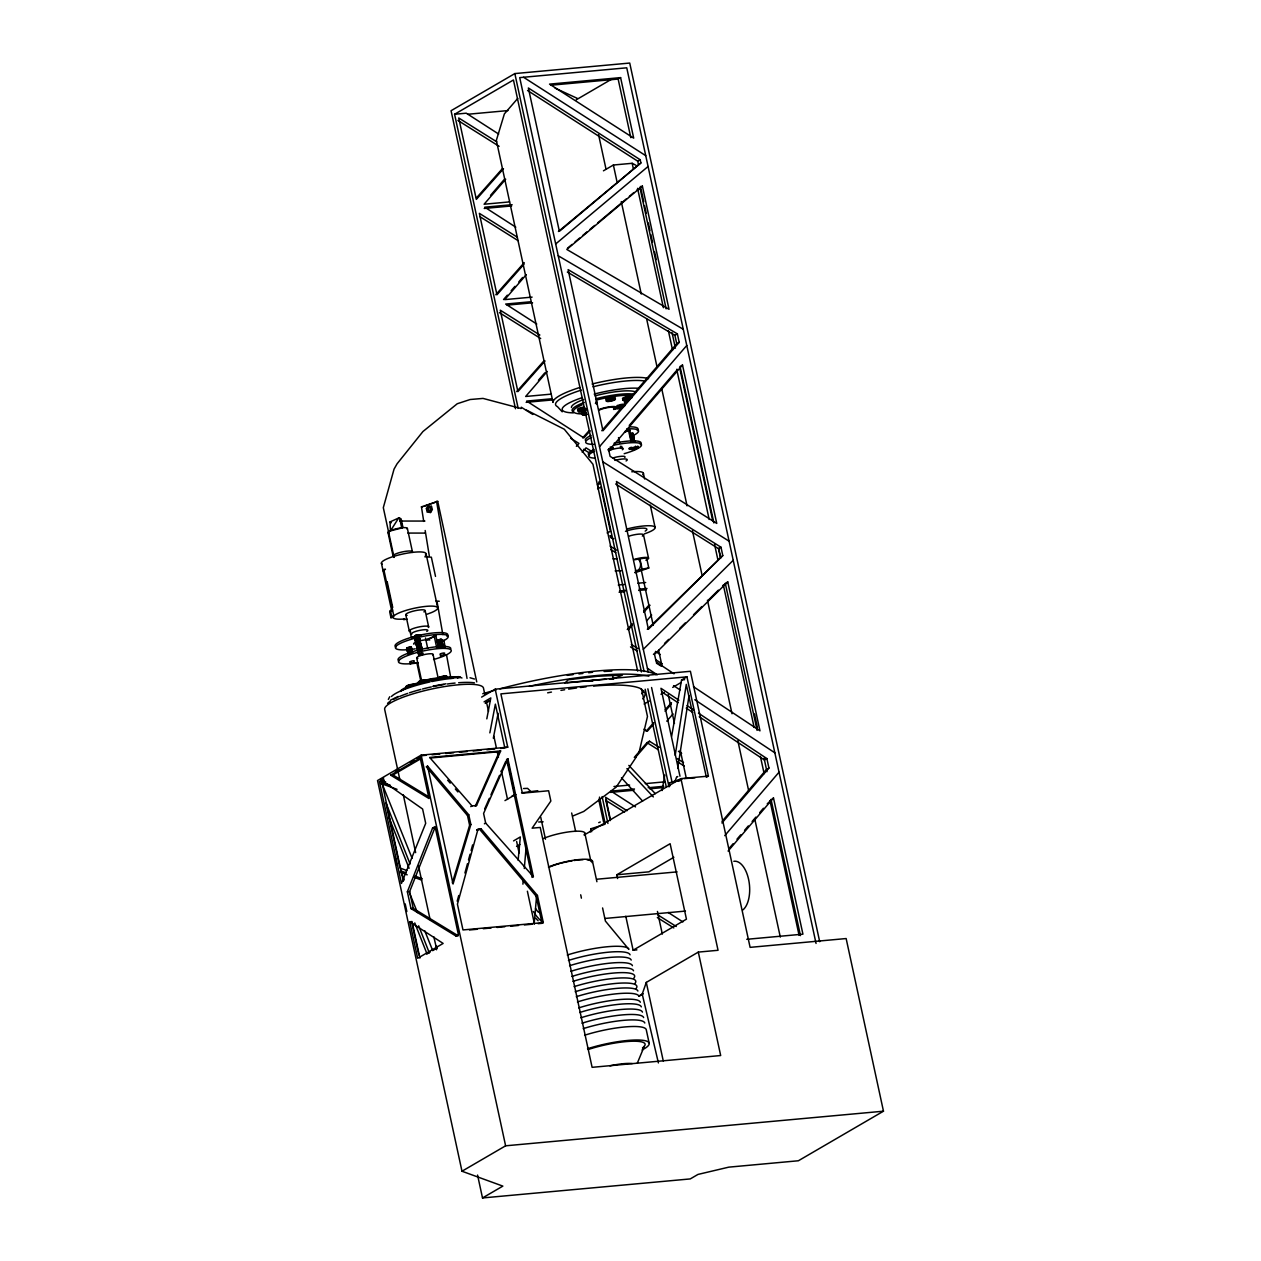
<?xml version="1.0" encoding="UTF-8"?>
<svg xmlns="http://www.w3.org/2000/svg" width="1261" height="1261" viewBox="0 0 1261 1261"><rect width="100%" height="100%" fill="white"/><g stroke="black" fill="none" stroke-linecap="round" stroke-linejoin="round"><path stroke-width="1.5" d="M580.155 410.251L580.296 408.422L579.682 411.023L585.624 409.289L579.682 411.023M608.369 400.304L608.511 398.476L607.897 401.061L613.855 399.343L607.897 401.061M522.905 884.166L523.252 880.257M524.277 868.514L526.326 845.043M534.16 923.887L536.555 896.508M518.129 860.254L520.32 836.941L513.558 840.898M583.717 414.506L584.332 411.921L583.717 414.506L586.223 414.412M617.874 408.265L623.832 406.531L622.808 404.907L623.36 407.287L617.874 408.265L618.111 406.263M675.202 755.355L686.283 684.376L706.381 777.296L708.398 776.114L686.946 676.842L500.885 693.881L522.353 793.169L548.63 790.757L550.852 801.05L532.142 828.178L540.228 827.437L592.103 1067.326L720.677 1055.536L698.31 952.102L718.045 950.29L680.94 778.636L708.398 776.114M677.693 768.359L689.073 695.473M662.057 790.568L664.799 775.042M671.64 736.235L681.555 679.978L686.946 676.842M590.416 831.945L591.015 828.729L604.129 824.584M668.756 786.107L669.355 782.892L682.469 778.746M486.809 718.865L490.813 697.932L484.066 701.873M489.851 732.877L495.368 704.158L504.747 747.584M493.335 738.205L498.111 713.316M407.997 650.471C402.874 647.981 413.245 645.348 410.408 647.933M407.35 651.133L407.019 649.352L408.422 648.17M407.839 652.883L407.319 650.975M407.918 653.765L408.58 651.638M413.009 637.64L417.076 635.465L420.764 635.197L420.985 636.174M411.764 650.219L411.354 647.035M412.111 650.581L411.89 652.536M412.473 652.52L412.237 651.638M415.326 640.478L415.783 642.621M416.209 644.607L415.846 642.653L416.65 642.952M416.855 647.019L416.177 644.434M416.666 646.452L417.028 648.091L420.323 647.051L421.3 648.469M419.566 646.326L417.107 647.445L418.069 649.541M417.533 649.415L417.769 651.291L420.228 649.447M420.023 639.595L419.046 638.775M420.575 636.143L420.764 635.197M419.487 642.385L419.976 639.437M420.48 644.67L419.377 640.257M420.985 644.04L421.174 645.159L419.708 644.261M420.496 647.003L421.379 646.168L420.591 645.175M420.67 647.823L421.379 645.868L419.897 645.08M421.647 650.124L421.663 647.177L420.276 646.893M438.339 640.446L437.047 640.572M437.788 643.74L439.301 647.334M439.332 647.508L438.119 645.222M442.343 646.136L438.544 647.208M440.672 639.926L441.649 639.28M441.886 640.352L440.83 639.122L437.409 640.478M441.854 640.178L442.059 641.171M442.107 642.621L441.586 640.698M442.879 644.97L442.248 641.991M443.32 646.956L441.634 642.826M443.399 647.571L442.721 645.979L439.317 645.868M639.217 751.745L647.476 716.484L641.534 688.963M457.191 901.158L458.736 895.531M464.915 873.022L467.484 863.643M468.509 859.876L470.054 854.249M471.094 850.497L472.639 844.87M478.014 829.139L457.428 904.169L462.976 929.94L543.302 922.595L537.438 895.483L481.103 828.855L476.753 829.864L481.103 828.855M452.336 882.889L469.612 825.261L467.5 815.536L426.281 766.798L427.542 766.058L468.761 814.811L470.873 824.521L453.046 884.024L427.542 766.058M658.415 1062.928L642.227 994.078L646.294 982.398L698.31 952.102M674.714 781.993L676.495 777.375M407.366 891.779L432.586 828.036L435.061 826.585L458.389 934.543L455.93 935.993L410.991 908.582L407.366 891.779L409.636 891.574L434.856 827.831L432.586 828.036M637.262 1063.291L644.339 1046.204M500.649 750.957L499.388 751.682L475.302 806.22L476.563 805.48L500.649 750.957L429.67 757.451L472.008 805.905L476.563 805.48M484.681 808.884L489.378 798.292M490.939 794.761L499.561 775.342M501.121 771.795L505.819 761.203M507.868 758.712L483.594 813.455L485.658 823.055L533.371 876.663L532.11 877.388L506.607 759.437L507.868 758.712L533.371 876.663M383.801 569.546L383.092 570.886L385.472 569.231L383.801 569.546L393.842 615.967L391.667 616.361L390.957 617.717L393.133 617.323A22.824 4.555 -12.2 0 0 404.482 618.978L403.599 619.608L407.193 619.167M392.565 610.119L390.39 610.513L389.696 611.853L390.957 617.717M388.341 699.414L389.728 696.766M426.123 508.829L427.983 505.882L431.42 506.323L432.381 509.554L430.521 512.502L427.085 512.076L426.754 508.971M431.42 506.323L430.521 512.502M399.532 517.767L401.739 527.996L390.437 530.897L398.681 517.987L401.077 518.823L402.921 527.35M636.127 757.215L616.219 787.1L583.748 811.453L573.251 815.82M610.891 449.562L612.673 447.245L612.893 448.238L609.599 450.366M632.975 433.295L632.281 434.131M632.234 436.448L633.337 434.95L630.484 434.872M629.617 436.196L633.542 435.991L630.153 436.18M632.518 433.737L633.857 437.457M634.015 438.071L631.194 438.15M634.015 438.733L633.747 436.984M633.463 439.569L634.157 438.749M633.81 441.224L634.078 438.465L632.99 438.024M634.661 441.051L633.7 441.334M635.796 449.089L634.11 448.916M634.882 559.711L646.578 557.772L648.784 568.002L634.992 572.746M722.001 821.447L766.467 769.462L768.926 768.028L766.877 758.57L698.436 713.159M721.923 822.992L768.926 768.028M724.744 835.665L779.03 772.189M729.394 848.054L733.193 843.641M736.976 839.211L740.759 834.782M744.542 830.368L748.325 825.939M752.108 821.51L755.891 817.096M759.674 812.667L763.457 808.238M767.24 803.824L773.482 797.961L802.926 934.165L746.764 939.303M728.086 851.049L773.482 797.961M490.529 195.376L504.51 179.188M505.693 179.22L484.098 204.235L509.523 201.902M503.533 299.566L507.348 295.153M511.146 290.739L514.961 286.326M518.775 281.912L522.59 277.499M526.326 274.599L504.715 299.614L532.11 297.107M538.447 380.239L544.799 372.878M547.258 371.443L525.664 396.474L551.089 394.141M582.219 452.273L586.034 447.86L592.512 451.942M601.765 430.726L676.747 343.764L679.206 342.33L677.378 333.866L568.128 269.633L602.963 430.758L679.206 342.33M599.511 446.678L686.772 345.467M629.239 425.43L677.52 369.426M682.516 365.044L608.827 450.524L610.088 456.324L716.752 523.41L682.516 365.044L680.057 366.478M646.657 620.901L651.669 615.084M634.283 757.388L646.988 742.666L649.462 741.232L659.188 747.347M635.481 757.42L649.462 741.232M666.77 721.182L673.043 713.915M517.782 98.374L504.384 113.884L496.345 140.365L553.012 402.432A50.566 10.088 -12.2 0 1 579.918 387.442M476.453 197.898L502.319 168.738M503.486 168.753L476.327 199.38L458.736 117.982L496.645 141.768M495.778 294.727L524.229 262.651M524.103 264.132L496.944 294.759L479.353 213.345L517.262 237.147M516.726 391.588L543.885 360.961M545.051 360.993L517.893 391.604L500.286 310.206L539.85 335.032M582.677 437.898L589.013 430.742M576.372 446.347L578.957 443.431L570.713 438.261M590.211 430.742L583.875 437.898L526.657 401.077L552.082 398.744M627.269 629.57L632.344 623.848M643.772 610.97L648.848 605.248M628.467 629.57L632.281 625.283M643.693 612.405L650.03 605.248M646.105 731.27L653.718 722.679M665.13 709.801L671.482 702.661M653.639 724.113L647.303 731.254L644.024 729.157M665.067 711.236L671.404 704.079M647.303 629.302L722.789 555.581L720.993 547.227L616.456 481.497L648.39 629.223L722.789 555.581M643.315 649.289L733.224 560.294M653.45 654.427L656.224 651.685M664.515 643.473L668.661 639.374M679.711 628.435L685.227 622.966M693.518 614.769L701.81 606.557M708.714 599.716L718.392 590.148M722.537 586.05L727.755 581.873L759.973 730.828L693.487 686.725M727.755 581.873L654.538 654.349L656.193 661.978L674.02 673.815M564.881 683.084L568.238 679.789L597.399 676.274L622.43 675.092L613.287 678.891L609.552 679.064M415.373 639.453L415.405 640.809L416.824 639.5M418.999 636.19L414.806 635.843L415.594 635.323M416.209 639.343L415.31 640.178L416.666 640.604M415.358 640.352L416.272 639.674M406.767 648.201L410.991 647.129L411.37 648.406M411.701 649.163L407.019 649.084L408.312 647.681M415.5 641.014L416.934 639.989M416.619 642.779L415.689 642.133L416.603 641.155M419.85 639.075L415.578 639.894M410.188 650.534L407.24 650.644L411.48 649.447M416.808 642.148L416.098 643.551L416.997 642.968M419.771 639.721L419.74 638.838M407.335 650.834L408.8 649.982M416.146 642.984L416.824 643.772M415.767 640.793L419.992 639.737M408.375 650.66L407.792 651.448M411.417 647.587L410.487 648.264M419.881 640.225L419.267 639.768M409.62 647.902L411.449 647.744L407.839 648.186M420.102 640.225L419.661 640.887A8.37 1.671 -12.2 0 1 425.855 639.816L427.558 639.737A8.37 1.671 -12.2 0 1 429.717 640.052M420.165 640.556L419.282 641.392M416.24 644.466L418.951 643.52M416.76 644.135L416.697 645.08M420.307 641.218L420.008 642.543M416.382 645.128L417.817 644.119M407.76 652.82L411.543 651.574M417.99 644.938L416.493 645.616L418.021 646.877M407.918 653.466L409.305 652.3M416.634 646.278L417.044 645.459M409.053 651.149L412.016 650.644L411.118 649.588M419.945 642.905L419.393 642.763M407.776 651.827L411.764 650.755M420.386 643.063L419.503 643.268M420.89 644.119L420.67 643.126M410.329 651.196L411.795 652.032M418.195 647.681L416.95 647.508L418.321 646.436M420.402 644.355L420.78 643.614L418.92 643.346M412.3 651.701L411.969 651.196M417.927 648.879L417.249 648.091L418.605 647.744M417.281 648.264L417.801 650.187M417.312 649.415L418.715 648.233M420.748 649.037L417.958 649.73L417.911 650.676M421.332 646.972L417.911 647.256M421.631 647.303L418.778 648.564M421.584 648.122L420.875 648.816M421.221 648.832L421.284 647.192M420.197 649.273L422.088 649.447L420.701 648.863M422.955 652.946L417.864 653.671L419.377 653.955M437.252 641.266L438.623 639.926M437.331 641.597L438.796 640.746M437.504 642.416L439.506 641.092M437.583 642.747L439.017 641.739M437.677 643.252L439.711 642.085M440.94 641.155L441.618 639.595M437.819 643.898L439.191 642.558M440.893 640.998L441.823 640.32L442.248 642.558M437.898 644.229L439.301 643.047M437.93 644.403L441.192 643.189L442.138 644.434M438.008 644.734L439.395 643.551M438.261 645.884L439.679 644.86M437.835 642.921C438.497 641.518 443.257 641.471 441.854 643.126M438.465 646.861L440.357 645.049L442.122 645.128M438.513 647.051L439.9 645.853M442.501 643.441L440.136 644.056M442.611 645.474L442.075 646.436M558.418 231.488L640.887 162.937L640.194 159.737L528.375 87.986L559.364 231.315L640.887 162.937M555.675 243.972L648.075 166.484M567.513 248.212L572.037 244.429M575.063 241.891L579.587 238.093M582.598 235.571L587.122 231.772M590.132 229.234L594.656 225.451M597.682 222.913L626.339 198.875M629.349 196.353L633.873 192.555M636.9 190.033L642.369 186.061L669.024 309.308L566.804 249.442L642.369 186.061M412.71 685.558L413.766 684.707L408.548 685.401M419.74 681.823L420.796 680.972M439.206 678.071L440.278 677.22M457.459 678.055L458.531 677.204L456.45 677.125M676.637 777.123L677.756 776.492M631.919 433.09L632.927 433.185L632.313 434.288M632.391 434.619L632.502 435.124M633.148 434.777L632.313 434.903M626.717 428.961A26.985 5.375 -12.2 0 1 632.738 435.739L633.022 434.43M610.324 450.082L608.842 449.783M631.304 435.723L633.164 435.092M632.313 436.779L633.479 435.612L632.423 435.408M630.989 437.173L633.243 437.031L633.369 436.085M633.558 438.056L631.083 437.662M633.605 438.229L633.164 436.7L630.342 437.015M633.101 438.529L633.905 438.229M633.779 439.064L633.558 440.057M631.871 441.303L634.33 440.215M634.141 440.704L632.202 439.837M633.416 441.886L634.582 440.72L631.761 440.798M634.315 441.539L634.157 439.695L632.092 439.348M634.393 441.854L633.984 442.044M635.008 449.215L629.444 449.326L629.223 448.333L637.94 446.378L638.161 447.371L635.276 449.357M629.444 449.326L638.161 447.371M636.064 447.592L637.94 446.378M819.697 941.715L629.728 63.05L514.835 73.579L451.06 110.716L515.497 408.737M518.176 408.328L454.59 114.262L513.448 79.979L641.439 671.955M576.214 99.808L611.522 79.238M550.931 85.212L618.142 79.049L620.601 77.615L633.684 138.127L549.544 84.124L620.601 77.615M603.436 170.818L613.382 165.018L632.171 163.299L635.859 165.223M527.555 90.477L637.735 161.172L640.194 159.737M567.34 272.061L674.903 335.3L677.378 333.866M615.652 483.972L718.518 548.661L720.993 547.227M481.607 697.097L495.195 689.168L690.413 671.293L750.106 947.358L846.147 938.547L883.472 1111.193L798.371 1160.766L728.779 1167.15L697.963 1174.432L690.24 1178.925L482.506 1197.95L477.556 1175.063M485.611 702.787L489 700.817M485.264 703.417L490.34 700.47M495.195 689.168L507.742 747.19L421.158 755.134L377.528 780.543L461.983 1171.233L502.84 1186.112L482.506 1197.95M380.365 780.007L383.707 778.053M395.418 771.243L398.76 769.289M410.455 762.479L413.797 760.525M417.155 758.57L420.496 756.632M379.466 781.694L384.022 780.165L379.466 781.694L401.471 883.409L425.698 823.323L422.608 809.026L381.752 780.37M390.689 775.168L420.212 757.971L428.992 798.528L390.689 775.168L392.959 774.963L420.843 758.712M507.742 747.19L500.601 748.467M644.119 704.032L649.163 701.1M660.937 694.244L664.295 692.289M672.696 687.387L681.098 682.5M470.747 806.63L472.008 805.905M467.5 815.536L468.761 814.811M504.967 800.609L514.961 794.793M469.612 825.261L470.873 824.521M484.397 823.796L485.658 823.055M516.553 846.43L519.942 844.46M584.127 835.034L680.94 778.636M426.722 954.12L430.127 952.134M433.516 950.148L436.921 948.177M766.877 758.57L764.418 760.005L699.24 716.752M538.116 923.683L542.041 923.32L536.177 896.208L537.438 895.483M617.622 878.554L616.818 874.771L670.127 843.719L686.441 919.159L633.117 950.211L625.787 916.274M542.041 923.32L543.302 922.595M673.863 857.275L648.863 871.84L616.818 874.771M638.87 996.032L642.227 994.078M639.926 995.796L643.315 993.826M461.983 1171.233L505.614 1145.808L883.472 1111.193M415.547 636.301L414.554 636.947L415.389 637.104M419.44 639.894L420.197 640.415M415.925 642.007L416.95 641.928M416.004 642.338L417.801 641.155L420.307 641.471M416.366 642.322L415.957 642.164A8.37 1.671 -12.2 0 0 413.939 644.229M416.177 643.157L417.423 642.306M419.314 641.565L420.244 640.887L419.44 640.588M407.35 648.201L407.981 648.848M407.807 648.012L406.956 649.021L407.823 649.651M416.65 643.646L416.587 644.592M419.945 642.212L419.219 641.944M407.539 649.021L407.886 649.982M407.35 649.856L408.627 649.163M416.634 645.301L419.677 644.087M407.949 648.674L410.897 648.611M407.602 651.007L411.874 649.982M416.776 645.963L418.1 645.427M417.139 645.947L417.06 646.735M417.218 646.278L418.132 647.366M420.543 645.001L420.843 643.945M420.654 645.506L420.638 644.229M420.764 646.01L418.069 645.269M420.386 646.515L421.521 646.515L420.559 647.334M417.312 648.422L418.274 648.012M408.201 653.813L410.692 652.851L409.384 652.631M417.596 649.746L418.888 649.052M420.307 648.816L421.71 647.902M417.706 650.235L418.999 649.557M419.204 650.55L418.021 651.18M440.924 639.532L437.362 640.777L438.434 640.856M437.693 642.259L441.933 641.077M437.977 643.583L441.886 643.283M438.655 645.049L439.506 644.04M438.828 647.539L440.704 646.704M414.112 661.505C415.972 659.172 405.333 662.955 411.575 662.214M442.327 647.602L443.21 646.751L441.713 647.445M442.816 647.571L438.497 646.767M444.408 653.734C446.599 651.874 437.362 654.033 440.625 654.601M597.588 488.795L600.898 487.172L610.45 531.307L607.124 532.946M425.855 639.816L435.849 635.717L438.45 647.744M427.558 639.737L435.849 635.717M390.469 700.186L398.24 696.435M598.723 822.661L600.283 822.014M390.437 530.897L390.043 521.912L398.681 517.987M633.101 435.928L632.171 436.117M634.346 441.697L633.448 442.059M633.369 449.231C641.187 446.567 630.153 450.508 631.698 448.569L629.223 448.333M635.765 448.207L633.668 448.853M635.907 448.869L634.409 449.641M635.055 572.131L642.101 569.105L648.784 568.002M416.414 640.336L415.563 641.345L416.429 641.959M416.524 640.824L415.673 641.833L416.981 642.085M416.225 641.66L417.218 641.313M416.335 642.164L419.078 641.282M416.508 642.984L419.251 642.117L420.764 643.063M416.619 643.473L417.612 643.126M417.186 646.121L419.346 645.317M416.981 646.404L418.211 645.931M417.533 647.76L418.494 647.24M420.528 648.044L417.627 649.368M437.803 641.092L440.83 640.667M408.391 652.977L411.716 652.394M418.274 648.895L417.738 649.856M437.914 641.597L441.681 641.187M418.179 650.739L419.141 650.219M439.001 644.371L438.15 645.38L439.427 645.474M438.623 644.891L440.105 643.898M441.791 645.112L442.721 644.434L441.917 644.15M441.902 645.616L442.816 644.938L440.247 644.544M442.737 647.256L441.744 647.602M624.92 431.483L629.838 430.206L632.439 442.233M624.479 432.224L629.838 430.206M426.801 614.312L431.388 612.61A22.824 4.555 -12.2 0 0 426.423 606.336A22.824 4.555 -12.2 0 0 393.842 615.967M423.728 521.408L421.442 506.843L437.725 501.374L476.753 681.917M424.295 506.291L437.725 501.374M631.588 437.047L632.849 436.763M609.583 449.42L610.813 448.632L608.653 448.695M610.229 449.909L608.637 450.603M512.187 795.801L515.922 794.619M521.55 792.838L537.801 790.71M414.711 637.278L417.296 636.458L417.076 635.465M416.24 639.5L418.573 638.98M416.351 640.005L418.069 639.39M416.461 640.493L418.163 639.894M416.571 640.982L418.274 640.383M416.634 641.313L418.967 640.793M416.855 642.306L418.557 641.707M417.028 643.126L419.866 642.574M417.139 643.63L419.456 643.094M417.423 644.938L419.74 644.418M417.533 645.443L419.85 644.907M408.406 650.818L410.077 650.045M418.305 649.068L420.055 648.611M409.242 651.969L407.744 652.946M438.938 644.056L442.611 644.213M409.053 653.781L409.62 653.781M439.758 645.191L438.324 645.947M439.679 647.508L443.005 647.287M422.057 653.356L420.055 653.86M625.172 397.625L627.521 396.947M628.025 398.602L624.573 400.21L630.043 399.248L629.129 397.467M629.586 433.548L633.069 433.847M629.696 434.036L632.486 433.563M629.728 434.194L630.878 433.737M629.838 434.698L631.02 434.415M629.98 435.36L631.13 434.903M630.011 435.534L632.849 435.218M630.09 435.865L631.241 435.392M630.201 436.353L631.335 435.896M631.446 439.317L633.164 438.86M630.973 439.979L632.124 439.522M631.004 440.136L632.754 439.585M633.448 440.184L631.115 440.641L632.234 440.01M631.225 441.129C633.605 439.585 636.616 442.847 632.581 441.649L632.013 441.949M631.367 441.791L632.518 441.318M631.398 441.949L633.731 441.492M633.621 449.026L632.171 449.799L633.92 449.751M415.941 635.465L419.078 635.229L416.95 636.206M416.083 636.127C422.577 634.267 412.883 635.071 415.247 636.442M416.792 639.343L417.99 639.059M416.887 639.831L418.289 639.516M417.17 641.155L418.384 640.872M417.391 642.133L419.172 641.786M417.564 642.968L418.778 642.684M417.675 643.457L418.873 643.189M417.785 643.945L419.566 643.599M417.958 644.765L419.172 644.497M438.718 640.415L441.508 640.367M408.454 648.343L410.787 648.107M418.179 645.774L419.96 645.411M438.828 640.919L440.656 640.73M408.564 648.832L409.699 648.233M418.289 646.262L420.071 645.916M408.659 649.336L409.872 649.052M418.463 647.082L419.661 646.814M408.769 649.825L409.983 649.557M418.573 647.571L420.354 647.224M439.222 642.732L441.492 642.164M408.958 650.644L411.322 650.581M418.668 648.059L421.426 647.855M409.163 651.638L410.377 651.37M418.951 649.383L420.165 649.116M409.273 652.126L412.505 652.394M439.585 644.371L441.949 644.308M419.062 649.888L421.82 649.667M440.215 644.387L438.576 645.837M439.726 645.033L441.539 644.844M409.447 652.946L410.582 652.347M439.821 645.522L442.579 645.301M409.557 653.45L410.723 653.009M440.262 647.508L443.037 647.445M630.374 434.383L632.707 434.556M630.878 436.684L633.132 436.542M631.115 437.835L633.416 437.851M631.225 438.324L632.959 437.866M631.304 438.655L633.054 438.371M631.367 438.986L634.015 439.049M608.196 449.483L611.002 449.405L608.101 450.098M439.254 639.942L440.483 639.894M439.569 641.423L441.728 641.36M408.942 647.697L410.676 647.618M419.456 645.821L416.95 647.508M439.648 641.754L440.861 641.707M439.79 642.416L441.051 642.543M439.931 643.063L441.145 643.031M419.834 647.634L417.974 649.037M440.026 643.567L441.776 643.488M420.339 649.951L417.675 650.802M440.53 645.868L442.233 645.632M440.641 646.373L442.832 646.467L442.28 645.79M440.751 646.861L442.863 646.641M433.075 686.126L445.89 683.793M523.551 788.535L527.587 788.361L531.039 791.766M630.799 433.406L632.565 433.894M630.989 434.241L632.675 434.399M631.099 434.73L632.281 434.746M631.194 435.234L633.195 435.25M631.982 438.86L634.125 439.537M632.486 441.161L634.125 441.145M418.021 639.232L419.818 638.696L418.479 638.57M418.132 639.721L419.298 639.926M418.305 640.541L419.472 640.761M418.526 641.534L419.692 641.739M439.79 639.485L441.649 639.753M418.81 642.858L419.976 643.063M419.03 643.835L420.607 644.056M419.204 644.67L421.064 644.938M419.424 645.664L421.032 646.042M419.598 646.483L421.064 646.215M409.73 648.406L410.865 648.438M409.935 649.383L411.07 649.431M410.014 649.714L411.149 649.762M420.023 648.453L421.19 648.658M410.124 650.203L411.259 650.25M410.519 652.016L412.536 652.552M567.277 675.344L573.109 674.635M578.941 673.926L582.834 673.469M588.666 672.759L592.56 672.286M566.741 682.847L605.832 679.238M632.218 437.11L633.652 436.479M454.59 114.262L466.239 113.191L498.647 134.044M467.61 114.278L507.994 110.574M512.124 204.692L484.744 207.198L515.796 227.185M484.24 208.459L511.619 205.953M531.117 301.726L505.677 304.059L536.745 324.045M507.127 305.13L532.568 302.798M526.152 402.338L553.532 399.832M618.3 585.025L624.163 584.489M637.861 583.228L645.679 582.519M619.577 590.952L625.44 590.416M639.138 589.171L646.972 588.446M619.072 592.213L624.936 591.677M638.633 590.416L646.467 589.707M681.555 679.978L684.613 679.695M422.167 755.654L426.092 755.292M431.971 754.756L439.805 754.046M445.7 753.495L453.534 752.785M459.414 752.25L467.264 751.524M473.143 750.989L480.993 750.263M486.872 749.728L494.722 749.002M430.332 758.019L499.388 751.682M613.981 786.501L629.633 785.067M645.285 783.633L664.846 781.836M634.472 788.992L610.986 791.136L635.512 806.914M648.154 787.731L663.806 786.297M610.482 792.397L633.968 790.237M649.604 788.803L663.302 787.558M596.768 879.232L677.125 871.871M410.991 908.582L413.261 908.377L458.2 935.788L455.93 935.993M409.762 921.759L443.147 943.433L417.659 958.281L409.762 921.759L412.032 921.555L419.929 958.076M469.549 929.972L477.383 929.247M483.262 928.711L491.096 927.986M496.976 927.45L504.81 926.74M510.689 926.189L518.523 925.479M524.403 924.943L532.237 924.218M605.075 918.449L685.432 911.088M633.117 950.211L636.9 949.88M684.266 778.604L694.984 777.801M416.556 640.115C413.45 639.831 418.762 637.593 419.85 639.343M416.634 640.446L415.168 639.737M418.825 640.131L419.755 640.099M416.776 641.092L415.5 640.746M418.999 640.966L419.929 640.935M415.436 640.982L416.887 641.597M440.436 639.737L441.713 640.084M440.625 640.556L441.618 640.856M419.598 643.756L420.559 643.898M419.818 644.749L420.78 644.875M419.992 645.585L421.237 645.774M420.102 646.073L421.615 647.003M441.508 644.67L443.068 645.79M439.395 645.317L438.796 645.017M408.091 648.453L406.688 648.091M439.537 645.963L439.096 646.341M408.123 648.627L407.161 648.485M408.186 648.942L407.224 648.816M420.496 647.87L421.773 648.233M420.559 648.201L422.057 649.557M439.711 646.798L438.781 646.83M420.607 648.375L421.6 648.674M609.898 535.752L611.112 535.673A22.824 4.555 -12.2 0 0 613.744 538.652M604.145 671.467L611.837 671.104M538.683 822.014L543.128 821.809M610.86 397.798L612.83 397.719M608.133 399.075L610.103 398.996L610.387 400.966M622.808 404.907L620.838 404.986L621.326 406.641M582.645 407.744L584.615 407.666M632.817 437.204L633.652 437.394M633.385 439.853L633.558 438.513M632.518 449.011L631.509 448.916L636.127 447.891M613.035 558.859L616.913 558.812M615.147 570.87L620.979 570.792M399.721 521.045L424.91 521.061M407.87 533.072L425.32 533.088M416.934 644.261L416.004 643.614M439.159 646.672L438.229 646.01M443.415 676.448L445.496 676.511M423.948 680.199L426.013 680.278M609.173 450.461A8.37 1.671 -12.2 0 1 620.759 448.002L622.099 448.081A8.37 1.671 -12.2 0 1 622.303 449.736M424.815 556.81L431.357 557.204L435.518 576.403M435.991 601.056L439.269 601.245M421.442 506.843L422.624 506.906M612.673 447.245L610.198 447.009L610.419 448.002L612.893 448.238M521.124 408.517L483.01 398.413L470.148 399.516L457.254 403.741L422.939 431.53L397.042 463.843L394.047 469.124L383.312 507.663L394.078 557.457M470.022 677.756L474.499 679.033M382.146 780.654L385.693 781.946M390.453 785.335L381.452 782.056L412.095 858.284M380.806 783.412L397.026 789.323M406.846 870.531L400.036 868.041L385.961 802.894L410.093 864.021M406.058 872.817L400.651 870.847L404.292 879.926M415.058 876.096L422.262 878.728M400.005 872.186L407.208 874.819M414.428 877.451L421.631 880.068M555.124 88.144L577.349 98.39M526.467 410.109L564.298 429.244L592.954 464.284L637.672 671.12M558.229 255.778L683.273 329.279M392.959 774.963L429.591 797.299M457.916 120.441L499.12 146.308M480.189 216.845L518.098 240.646M499.482 312.665L540.685 338.531M521.266 407.224L532.804 414.459M583.559 449.294L590.053 453.377M610.072 546.092L616.566 550.174M610.86 549.575L615.731 552.617M631.335 644.434L637.83 648.517M655.673 659.708L662.167 663.79M630.5 646.893L636.978 650.96M656.461 663.191L661.331 666.234M677.047 758.539L683.541 762.621M646.988 742.666L658.352 749.791M677.819 762.022L684.313 766.089M627.032 810.728L605.595 797.283L610.513 819.997M606.431 800.782L624.573 812.163M658.147 915.108L676.274 926.488M657.328 917.582L673.815 927.923M602.774 461.762L729.094 541.19M523.567 77.268L645.742 155.67M655.452 651.417L660.291 654.538M678.434 751.288L681.665 753.369M668.172 912.444L682.895 921.917M647.429 668.283L657.217 674.793M673.563 685.621L680.089 689.956M694.795 699.713L774.853 752.833M678.891 700.186L660.969 688.301L679.978 776.224M687.04 705.593L693.55 709.911M661.757 691.895L678.055 702.708M686.205 708.115L692.715 712.433M390.043 521.912L391.32 522.779M411.48 648.17L411.827 649.257M628.829 765.395L655.294 793.673M626.89 768.643L653.356 796.92M562.217 411.811L557.457 406.641A48.533 9.678 -12.2 0 1 581.353 390.09M621.468 777.785L642.606 801.082M447.655 780.212L450.224 783.144M455.347 789.023L457.916 791.955M479.842 829.58L536.177 896.208M535.531 908.44L537.706 911.608A4.681 4.004 58.2 0 0 540.118 912.428M409.399 892.615L417.438 912.586M424.736 930.728L432.759 950.699M389.192 817.963L409.084 868.293M418.652 925.826L429.292 952.796M414.774 922.926L426.849 953.489M816.056 943.449L626.749 67.81L519.721 77.615L648.249 672.129M637.735 161.172L638.429 164.371M674.903 335.3L676.747 343.764M618.142 79.049L630.815 137.67M680.467 368.385L713.884 522.937M640.43 186.392L643.756 201.807M644.592 205.653L646.262 213.345M648.343 222.976L649.998 230.684M650.834 234.53L652.504 242.238M654.585 251.853L656.256 259.561M672.066 332.731L675.392 348.131M679.569 367.377L712.859 521.408M718.691 548.362L720.772 557.992M754.488 713.947L757.404 727.424M764.071 758.224L766.972 771.7M718.518 548.661L720.33 557.015M639.91 187.495L666.139 308.819M725.296 583.307L757.089 730.355M771.023 799.395L800.467 935.599M632.171 163.299L633.416 169.084M637.577 188.33L663.396 307.7M668.393 330.808L672.554 350.054M676.716 369.315L709.186 519.485M714.593 544.516L717.919 559.931M723.341 584.962L754.141 727.424M760.383 756.316L764.134 773.639M769.967 800.593L799.096 935.363M613.382 165.018L617.118 182.356M621.279 201.602L641.266 294.018M646.672 319.049L657.091 367.187M661.662 388.372L687.056 505.819M692.462 530.834L702.046 575.126M707.453 600.157L732.01 713.758M737.843 740.711L748.671 790.757M754.913 819.65L780.307 937.096M598.565 134.675L606.005 169.1M643.409 473.348L644.623 478.959M650.282 505.109L655.121 527.539M635.465 446.142L635.686 447.135M628.498 430.143L631.099 442.17M631.115 447.119L631.32 448.112M643.504 534.837L648.548 558.197M621.705 446.268L622.099 448.081M618.505 437.599L619.624 442.753M620.365 446.189L620.759 448.002M639.894 558.875L642.101 569.105M641.55 571.343L653.214 625.251M658.62 650.282L661.962 665.682M668.204 694.559L674.446 723.436M680.278 750.39L686.094 777.343M651.574 687.513L671.955 781.741M669.355 782.892L670.001 785.855M514.835 73.579L644.119 671.53M647.855 688.837L669.055 786.896M645.175 689.247L666.36 787.274M598.36 488.322L597.525 484.476L599.669 483.83A22.824 4.555 -12.2 0 1 599.401 481.481M612.641 675.928L613.287 678.891M657.438 911.451L662.324 934.086M646.294 982.398L663.27 1060.942M605.737 799.742L610.245 820.596M602.112 796.558L607.928 823.465M599.464 797.125L605.28 824.048M598.66 799.206L603.609 822.109M649.147 1043.115L646.231 1029.607A42.716 8.512 -12.2 0 0 584.615 1035.234M591.015 828.729L591.661 831.708M592.449 861.105L596.91 881.723M602.585 907.952L605.406 921.066L628.876 949.391A42.716 8.512 -12.2 0 0 567.277 955.018M584.773 832.954L590.936 861.452M571.674 812.998L575.646 831.425M540.701 817.096L545.477 839.211M508.025 762.7L511.288 777.801M512.108 781.584L513.731 789.134M484.776 694.196L483.546 688.459A50.566 10.088 -12.2 0 0 433.611 688.601A50.566 10.088 -12.2 0 0 384.621 709.155L399.91 779.928M486.856 703.764L488.511 711.409M493.886 736.282L496.361 747.757M497.197 751.588L498.426 757.325M501.326 770.707L507.537 799.411M516.632 841.481L519.106 852.972M527.382 891.228L534.412 923.746M426.06 553.784L437.772 607.991M434.147 635.812L436.747 647.823M407.382 528.454L412.442 551.814M425.146 610.623L428.677 626.938M433.043 654.427L438.071 677.677M425.461 638.003L427.715 648.406M413.198 636.695L413.419 637.672M416.666 657.848L421.694 681.098M409.809 630.216L411.48 637.877M416.855 662.782L421.001 681.933M387.994 532.505L393.038 555.88M405.758 614.69L409.289 630.989M387.159 581.652L392.738 607.471M381.405 563.131L391.856 611.459M390.39 610.513L391.667 616.361M421.158 755.134L505.614 1145.808M403.284 794.698L415.641 852.625M418.526 866.008L430.111 919.568M433.831 936.797L436.542 948.571M409.636 891.574L413.261 908.377M381.752 781.489L403.315 881.281M412.189 924.25L418.825 954.908M395.119 857.244L396.774 864.904M405.191 903.869L406.846 911.53M467.043 678.434L436.542 501.295M450.918 678.481L446.489 654.68M443.825 640.052L445.165 647.366M442.847 634.567L437.047 601.655M429.323 556.022L425.178 530.518M626.78 398.145L627.064 400.115M620.081 406.184L620.38 408.154M581.888 408.942L582.172 410.913M436.527 945.86L436.558 949.769M588.351 1049.467A38.524 7.676 -12.2 0 1 631.95 1041.239A38.524 7.676 -12.2 0 1 642.464 1047.907M609.93 1065.844A25.488 5.076 -12.2 0 1 632.234 1063.559M587.531 1048.742A42.716 8.512 -12.2 0 1 638.397 1040.01A42.716 8.512 -12.2 0 1 642.038 1049.987M579.697 1012.504A42.716 8.512 -12.2 0 1 641.313 1006.877M578.704 1007.902A42.716 8.512 -12.2 0 1 640.32 1002.259M577.428 1001.959A42.716 8.512 -12.2 0 1 639.028 996.332M582.015 1023.207A42.716 8.512 -12.2 0 1 643.63 1017.58M572.967 981.373A42.716 8.512 -12.2 0 1 617.764 972.751A42.716 8.512 -12.2 0 1 633.81 978.173M571.895 976.44A42.716 8.512 -12.2 0 1 633.511 970.797M570.792 971.333A42.716 8.512 -12.2 0 1 632.407 965.69M583.197 1028.645A42.716 8.512 -12.2 0 1 644.797 1023.018M580.832 1017.785A42.716 8.512 -12.2 0 1 642.448 1012.142M569.578 965.721A42.716 8.512 -12.2 0 1 631.194 960.094M568.443 960.456A42.716 8.512 -12.2 0 1 630.059 954.829M574.102 986.654A42.716 8.512 -12.2 0 1 618.915 978.032A42.716 8.512 -12.2 0 1 634.945 983.438M575.205 991.745A42.716 8.512 -12.2 0 1 620.018 983.139A42.716 8.512 -12.2 0 1 636.048 988.545M549.575 867.032A24.211 4.823 -12.2 0 1 559.805 863.501M561.287 863.107A24.211 4.823 -12.2 0 1 572.053 860.822M574.039 860.506A24.211 4.823 -12.2 0 1 583.008 859.687M587.059 859.829A24.211 4.823 -12.2 0 1 589.754 860.428M576.277 996.694A42.716 8.512 -12.2 0 1 637.893 991.067M548.44 867.064A25.756 5.139 -12.2 0 1 578.578 859.608A25.756 5.139 -12.2 0 1 591.976 862.571M543.412 838.533A24.211 4.823 -12.2 0 1 571.722 831.535A24.211 4.823 -12.2 0 1 584.332 834.325M542.719 922.295A34.394 29.429 58.2 0 1 533.387 911.514M538.132 920.735A33.196 28.404 58.2 0 1 535.767 918.244M733.823 861.295A25.283 12.941 84.8 0 1 748.924 881.045A25.283 12.941 84.8 0 1 742.603 910.127M580.69 894.806A19.924 10.198 84.8 0 1 581.384 898.163M387.568 703.386A48.533 9.678 -12.2 0 1 390.327 701.195M393.479 699.335A48.533 9.678 -12.2 0 1 397.972 697.16M399.658 696.435A48.533 9.678 -12.2 0 1 407.666 693.408M409.415 692.809A48.533 9.678 -12.2 0 1 420.827 689.436M422.53 688.995A48.533 9.678 -12.2 0 1 431.325 686.914M433.09 686.536A48.533 9.678 -12.2 0 1 443.683 684.565M447.371 683.998A48.533 9.678 -12.2 0 1 455.079 683.052M458.657 682.737A48.533 9.678 -12.2 0 1 474.435 682.832M408.848 649.62A26.985 5.375 -12.2 0 1 399.642 643.756A26.985 5.375 -12.2 0 1 437.394 634.472A26.985 5.375 -12.2 0 1 442.201 641.408M415.232 648.832A26.985 5.375 -12.2 0 1 411.953 649.289M406.546 687.135A4.808 0.962 -12.2 0 1 407.949 685.59A4.808 0.962 -12.2 0 1 414.128 684.424M400.572 691.422A33.606 6.699 -12.2 0 1 426.99 681.444A33.606 6.699 -12.2 0 1 458.342 677.74M400.557 690.839A32.487 6.478 -12.2 0 1 421.237 681.933M422.813 681.507A32.487 6.478 -12.2 0 1 453.597 676.779M455.489 676.81A32.487 6.478 -12.2 0 1 461.967 677.992M439.522 679.048A4.808 0.962 -12.2 0 1 440.515 678.702M445.228 677.756A4.808 0.962 -12.2 0 1 446.898 677.772M420.039 682.816A4.808 0.962 -12.2 0 1 422.199 682.138M425.745 681.523A4.808 0.962 -12.2 0 1 427.416 681.539M406.515 687.939A4.808 0.962 -12.2 0 1 407.792 687.245M454.386 677.567A4.808 0.962 -12.2 0 1 459.966 677.646M382.225 564.171A22.824 4.555 -12.2 0 1 403.52 553.863A22.824 4.555 -12.2 0 1 425.351 555.139M419.519 682.768A4.808 0.962 -12.2 0 1 420.717 680.987A4.808 0.962 -12.2 0 1 427.542 680.215M418.999 682.296A4.492 0.898 -12.2 0 1 421.883 680.373A4.492 0.898 -12.2 0 1 427.258 680.168M401.644 523.804A6.021 4.335 -90 0 1 402.227 528.343M438.261 678.938A4.808 0.962 -12.2 0 1 441.949 676.747A4.808 0.962 -12.2 0 1 446.93 676.968M454.386 677.283A4.492 0.898 -12.2 0 1 458.941 676.7A4.492 0.898 -12.2 0 1 459.114 677.677M452.384 677.929A4.492 0.898 -12.2 0 1 453.314 677.598M425.004 680.404A10.577 2.112 -12.2 0 1 437.52 678.134M391.446 696.498A43.032 8.575 -12.2 0 1 430.001 681.933M431.829 681.555A43.032 8.575 -12.2 0 1 452.935 678.308M438.071 678.386A4.492 0.898 -12.2 0 1 441.917 676.463A4.492 0.898 -12.2 0 1 446.741 676.416M406.751 686.709A4.492 0.898 -12.2 0 1 408.548 685.101A4.492 0.898 -12.2 0 1 414.491 684.25M428.078 679.994A8.37 1.671 -12.2 0 1 430.19 679.49M432.318 679.096A8.37 1.671 -12.2 0 1 438.15 679.08M417.801 658.463A8.37 1.671 -12.2 0 1 423.712 654.695A8.37 1.671 -12.2 0 1 432.791 654.916M410.629 631.714A9.915 1.97 -12.2 0 1 417.627 627.237A9.915 1.97 -12.2 0 1 428.362 627.521M411.764 634.188A8.37 1.671 -12.2 0 1 420.654 630.185A8.37 1.671 -12.2 0 1 426.785 631.446M418.258 662.829A26.985 5.375 -12.2 0 1 402.763 657.706A26.985 5.375 -12.2 0 1 445.653 648.438A26.985 5.375 -12.2 0 1 433.563 659.519M398.996 660.906A26.985 5.375 -12.2 0 1 420.733 649.478A26.985 5.375 -12.2 0 1 450.823 648.643M404.292 689.278A4.492 0.898 -12.2 0 1 405.222 688.947M407.098 615.415A9.915 1.97 -12.2 0 1 415.358 610.655A9.915 1.97 -12.2 0 1 423.901 611.9M396.001 647.066A26.985 5.375 -12.2 0 1 421.19 634.882A26.985 5.375 -12.2 0 1 446.993 636.395M389.334 533.23A9.915 1.97 -12.2 0 1 396.332 528.753A9.915 1.97 -12.2 0 1 407.082 529.037M394.394 556.605A9.915 1.97 -12.2 0 1 401.376 552.129A9.915 1.97 -12.2 0 1 412.126 552.413M593.033 386.796A48.533 9.678 -12.2 0 1 643.536 380.854M595.586 403.047A4.808 0.962 -12.2 0 1 596.705 403.993M595.444 403.473A4.492 0.898 -12.2 0 1 596.863 404.056M614.075 443.241A26.985 5.375 -12.2 0 1 640.367 444.581M589.391 455.394A26.985 5.375 -12.2 0 1 594.089 449.436M621.09 407.981A4.808 0.962 -12.2 0 1 616.156 407.839M617.244 407.161A4.808 0.962 -12.2 0 1 624.699 405.711M581.841 413.088A4.808 0.962 -12.2 0 1 586.002 410.928M586.932 414.238A4.808 0.962 -12.2 0 1 581.92 414.365A4.808 0.962 -12.2 0 1 586.318 412.41M586.98 414.506A4.492 0.898 -12.2 0 1 582.393 414.727A4.492 0.898 -12.2 0 1 585.277 413.072M582.283 413.119A33.606 6.699 -12.2 0 1 578.484 413.009M573.408 411.937A33.606 6.699 -12.2 0 1 584.316 402.417M595.681 398.823A33.606 6.699 -12.2 0 1 633.022 394.078M571.438 407.476A33.606 6.699 -12.2 0 1 583.67 399.453M595.034 395.859A33.606 6.699 -12.2 0 1 635.859 392.029M612.31 400.494A4.808 0.962 -12.2 0 1 606.115 400.746A4.808 0.962 -12.2 0 1 613.24 398.539A4.808 0.962 -12.2 0 1 613.413 400.147M607.376 399.784A4.808 0.962 -12.2 0 1 606.683 398.602A4.808 0.962 -12.2 0 1 612.925 397.057A4.808 0.962 -12.2 0 1 614.706 397.956M618.836 407.776A32.487 6.478 -12.2 0 1 614.186 409.116M581.368 413.939A32.487 6.478 -12.2 0 1 582.188 404.828M596.232 400.131A32.487 6.478 -12.2 0 1 632.344 395.544M578.342 409.699A4.808 0.962 -12.2 0 1 578.72 408.438A4.808 0.962 -12.2 0 1 584.347 407.035M596.075 401.597A4.808 0.962 -12.2 0 1 595.712 402.858M623.233 398.902A4.808 0.962 -12.2 0 1 625.629 396.931A4.808 0.962 -12.2 0 1 631.856 396.506M626.008 402.558A4.808 0.962 -12.2 0 1 624.652 401.786A4.808 0.962 -12.2 0 1 628.798 400.257M624.684 405.144A4.808 0.962 -12.2 0 1 624.006 405.49M616.913 405.679A4.808 0.962 -12.2 0 1 617.843 405.317M618.946 404.97A4.808 0.962 -12.2 0 1 624.92 404.34M584.095 410.44A4.808 0.962 -12.2 0 1 577.964 410.597A4.808 0.962 -12.2 0 1 585.687 408.438M585.955 410.077A4.492 0.898 -12.2 0 1 579.761 411.449A4.492 0.898 -12.2 0 1 579.351 410.235A4.492 0.898 -12.2 0 1 585.545 408.863M614.47 445.054A26.985 5.375 -12.2 0 1 641.045 444.014A26.985 5.375 -12.2 0 1 624.195 453.692M595.302 458.153A26.985 5.375 -12.2 0 1 594.483 451.249M592.071 384.022A50.566 10.088 -12.2 0 1 648.532 378.631M626.512 529.116A22.824 4.555 -12.2 0 1 653.214 526.168A22.824 4.555 -12.2 0 1 644.434 533.844M628.987 399.642A4.808 0.962 -12.2 0 1 626.559 400.178M625.393 400.336A4.808 0.962 -12.2 0 1 624.368 398.933A4.808 0.962 -12.2 0 1 631.934 397.782M625.204 403.709A4.492 0.898 -12.2 0 1 626.197 403.079M624.731 403.693A4.808 0.962 -12.2 0 1 626.812 402.385M637.404 558.765A6.021 4.209 89.3 0 1 640.493 566.079A6.021 4.209 89.3 0 1 635.402 570.429M598.786 409.62A10.577 2.112 -12.2 0 1 613.413 406.515A10.577 2.112 -12.2 0 1 613.76 409.494M573.345 412.867A43.032 8.575 -12.2 0 1 582.393 397.562M594.199 394.078A43.032 8.575 -12.2 0 1 638.76 388.325M631.777 471.787A22.824 4.555 -12.2 0 1 642.795 474.688M628.955 399.926A4.492 0.898 -12.2 0 1 623.517 400.557A4.492 0.898 -12.2 0 1 625.424 398.996A4.492 0.898 -12.2 0 1 631.194 398.082M621.137 408.249A4.492 0.898 -12.2 0 1 616.913 407.807A4.492 0.898 -12.2 0 1 624.51 406.137M599.085 410.235A8.37 1.671 -12.2 0 1 610.198 407.256A8.37 1.671 -12.2 0 1 613.461 408.895M614.832 460.407A9.915 1.97 -12.2 0 1 625.109 458.941A9.915 1.97 -12.2 0 1 626.087 460.974M612.625 458.074A8.37 1.671 -12.2 0 1 621.72 456.277A8.37 1.671 -12.2 0 1 624.841 457.396M629.901 426.849A26.985 5.375 -12.2 0 1 637.341 430.568M585.293 440.199A26.985 5.375 -12.2 0 1 591.062 435.439M593.915 444.329A26.985 5.375 -12.2 0 1 591.488 437.409M633.81 559.585A9.915 1.97 -12.2 0 1 646.404 557.425A9.915 1.97 -12.2 0 1 645.884 560.199M628.75 536.209A9.915 1.97 -12.2 0 1 640.493 534.049A9.915 1.97 -12.2 0 1 642.322 536.098M625.472 531.291A14.391 2.869 -12.2 0 1 642.511 528.138A14.391 2.869 -12.2 0 1 645.175 531.117M589.281 680.861A107.138 21.358 -12.2 0 1 593.159 680.562M482.758 693.755A127.093 25.346 -12.2 0 1 496.03 689.893M499.892 688.837A127.093 25.346 -12.2 0 1 655.909 674.651M529.305 686.331A127.093 25.346 -12.2 0 1 648.832 676.211M547.637 692.825A104.395 20.806 -12.2 0 1 551.467 692.084M560.956 690.382A104.395 20.806 -12.2 0 1 564.676 689.751M568.648 689.136A104.395 20.806 -12.2 0 1 576.545 688.002M580.423 687.497A104.395 20.806 -12.2 0 1 586.097 686.819M593.663 686.079A104.395 20.806 -12.2 0 1 640.241 688.411L644.986 692.888A104.395 20.806 -12.2 0 1 642.763 698.893M643.63 690.587A104.395 20.806 -12.2 0 1 641.644 693.755M588.651 681.303A104.395 20.806 -12.2 0 1 592.544 680.94M678.071 781.331A7.913 1.576 -12.2 0 1 679.947 780.795M427.589 508.94C428.803 512.061 429.497 506.024 427.589 508.94M410.093 663.601L414.727 662.687L410.093 663.601M418.573 655.263L423.207 654.333L418.573 655.263M440.404 655.846L445.038 654.932L440.404 655.846M607.975 401.502A4.492 0.898 -12.2 0 0 615.179 399.501A4.492 0.898 -12.2 0 0 609.457 399.642A4.492 0.898 -12.2 0 0 607.975 401.502M429.906 510.642A2.065 1.608 -77.9 0 0 429.607 507.174A2.065 1.608 -77.9 0 0 427.321 509.554A2.065 1.608 -77.9 0 0 429.906 510.642"/></g></svg>
